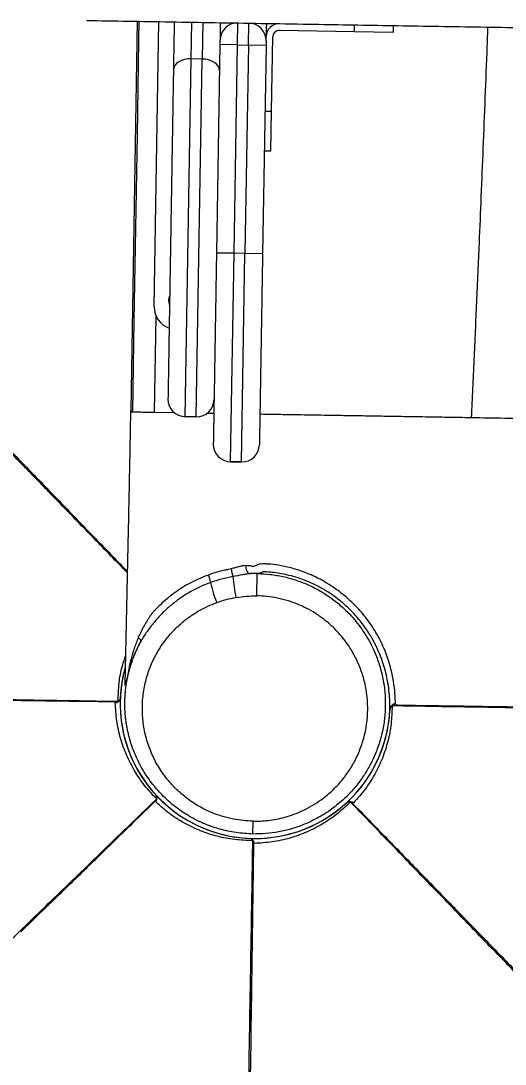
# Model space of a CAD drawing. Header units: millimetres. Extents: x 11861 to 22655, y -2514 to 8239.
# Drawn here: x 18491.9 to 18712.6, y 1119.2 to 1594.6 of the extents above; entities that cross this region are included whole.
import ezdxf

# ---------------------------------------------------------------- set-up
doc = ezdxf.new("R2010")
doc.units = ezdxf.units.MM
for name, color, linetype in [('DIKOM_ЗОНА', 80, 'Continuous'), ('DIKOM_ОБЪЕКТ', 7, 'Continuous'), ('DIKOM_РАЗМЕР_ЗОНА', 7, 'Continuous'), ('DIKOM_РАЗМЕР_ОБЪЕКТА', 7, 'Continuous')]:
    doc.layers.add(name, color=color, linetype=linetype)
doc.styles.add('style1', font='arial.ttf', dxfattribs={"width": 0.8})
doc.dimstyles.new('1-50', dxfattribs={"dimtxt": 300, "dimasz": 200, "dimexe": 100, "dimexo": 0, "dimgap": 100, "dimtad": 1, "dimtxsty": 'style1', "dimcen": 200, "dimclrd": 7, "dimclre": 7, "dimclrt": 7, "dimadec": 1, "dimazin": 2, "dimtfac": 1, "dimtmove": 0, "dimatfit": 2, "dimfxl": 0, "dimlwd": 25, "dimlwe": 18, "dimarcsym": 0})

# ---------------------------------------------------------------- blocks, each defined once
blk = doc.blocks.new('*D0')
at = {"layer": 'Defpoints', "color": 0, "transparency": 16777216}
for p in [(18061.07, 8188.57), (12275.57, -890.83), (18591.2, -946.07)]:
    blk.add_point(p, dxfattribs=at)
at = {"layer": 'DIKOM_РАЗМЕР_ЗОНА', "color": 7, "lineweight": 18, "transparency": 16777216}
for p, q in [((18061.07, 8188.57), (12255.41, 8239.34)), ((18591.2, -946.07), (12175.57, -889.96))]:
    blk.add_line(p, q, dxfattribs=at)
at = {"layer": 'DIKOM_РАЗМЕР_ЗОНА', "color": 7, "lineweight": 25, "transparency": 16777216}
blk.add_line((12353.66, 8038.47), (12277.32, -690.84), dxfattribs=at)
at = {"layer": 'DIKOM_РАЗМЕР_ЗОНА', "color": 7, "transparency": 16777216}
for points in [[(12320.33, 8038.76), (12386.99, 8038.18), (12355.41, 8238.46)], [(12243.99, -690.55), (12310.65, -691.13), (12275.57, -890.83)]]:
    blk.add_solid(points, dxfattribs=at)
at = {"layer": 'DIKOM_РАЗМЕР_ЗОНА', "color": 7, "transparency": 16777216, "insert": (12062.33, 3676.03), "char_height": 300, "attachment_point": 5, "rotation": 89.4989, "style": 'style1'}
blk.add_mtext('9150', dxfattribs=at)
blk = doc.blocks.new('*D1')
at = {"layer": 'Defpoints', "color": 0, "transparency": 16777216}
for p in [(13354.66, 2812.56), (22644.73, 2731.32), (13309.67, -2332.5)]:
    blk.add_point(p, dxfattribs=at)
at = {"layer": 'DIKOM_РАЗМЕР_ЗОНА', "color": 7, "lineweight": 18, "transparency": 16777216}
for p, q in [((13354.66, 2812.56), (13308.79, -2432.49)), ((22644.73, 2731.32), (22598.86, -2513.74))]:
    blk.add_line(p, q, dxfattribs=at)
at = {"layer": 'DIKOM_РАЗМЕР_ЗОНА', "color": 7, "lineweight": 25, "transparency": 16777216}
blk.add_line((22399.74, -2411.99), (13509.66, -2334.24), dxfattribs=at)
at = {"layer": 'DIKOM_РАЗМЕР_ЗОНА', "color": 7, "transparency": 16777216}
for points in [[(13509.95, -2300.91), (13509.37, -2367.58), (13309.67, -2332.5)], [(22400.03, -2378.66), (22399.45, -2445.32), (22599.73, -2413.74)]]:
    blk.add_solid(points, dxfattribs=at)
at = {"layer": 'DIKOM_РАЗМЕР_ЗОНА', "color": 7, "transparency": 16777216, "insert": (18057.73, -2120.74), "char_height": 300, "attachment_point": 5, "rotation": 359.4989, "style": 'style1'}
blk.add_mtext('9300', dxfattribs=at)
blk = doc.blocks.new('*D2')
at = {"layer": 'Defpoints', "color": 0, "transparency": 16777216}
for p in [(15368.65, 3285.76), (21123.93, 3091.2), (21123.93, -1634.5)]:
    blk.add_point(p, dxfattribs=at)
at = {"layer": 'DIKOM_РАЗМЕР_ОБЪЕКТА', "color": 7, "lineweight": 18, "transparency": 16777216}
for p, q in [((15368.65, 3285.76), (15368.65, -1734.5)), ((21123.93, 3091.2), (21123.93, -1734.5))]:
    blk.add_line(p, q, dxfattribs=at)
at = {"layer": 'DIKOM_РАЗМЕР_ОБЪЕКТА', "color": 7, "lineweight": 25, "transparency": 16777216}
blk.add_line((15568.65, -1634.5), (20923.93, -1634.5), dxfattribs=at)
at = {"layer": 'DIKOM_РАЗМЕР_ОБЪЕКТА', "color": 7, "transparency": 16777216}
for points in [[(15568.65, -1601.17), (15568.65, -1667.83), (15368.65, -1634.5)], [(20923.93, -1601.17), (20923.93, -1667.83), (21123.93, -1634.5)]]:
    blk.add_solid(points, dxfattribs=at)
at = {"layer": 'DIKOM_РАЗМЕР_ОБЪЕКТА', "color": 7, "transparency": 16777216, "insert": (18236, -1381.33), "char_height": 300, "attachment_point": 5, "style": 'style1'}
blk.add_mtext('5800', dxfattribs=at)
blk = doc.blocks.new('*D3')
at = {"layer": 'Defpoints', "color": 0, "transparency": 16777216}
for p in [(18687.29, 6652.79), (13004.5, 523.98), (18586.05, 523.98)]:
    blk.add_point(p, dxfattribs=at)
at = {"layer": 'DIKOM_РАЗМЕР_ОБЪЕКТА', "color": 7, "lineweight": 18, "transparency": 16777216}
for p, q in [((18687.29, 6652.79), (12904.5, 6652.79)), ((18586.05, 523.98), (12904.5, 523.98))]:
    blk.add_line(p, q, dxfattribs=at)
at = {"layer": 'DIKOM_РАЗМЕР_ОБЪЕКТА', "color": 7, "lineweight": 25, "transparency": 16777216}
blk.add_line((13004.5, 6452.79), (13004.5, 723.98), dxfattribs=at)
at = {"layer": 'DIKOM_РАЗМЕР_ОБЪЕКТА', "color": 7, "transparency": 16777216}
for points in [[(12971.17, 6452.79), (13037.83, 6452.79), (13004.5, 6652.79)], [(12971.17, 723.98), (13037.83, 723.98), (13004.5, 523.98)]]:
    blk.add_solid(points, dxfattribs=at)
at = {"layer": 'DIKOM_РАЗМЕР_ОБЪЕКТА', "color": 7, "transparency": 16777216, "insert": (12751.33, 3588.38), "char_height": 300, "attachment_point": 5, "rotation": 90, "style": 'style1'}
blk.add_mtext('6150', dxfattribs=at)

msp = doc.modelspace()

# ---------------------------------------------------------------- linework, layer by layer
at = {"layer": 'DIKOM_ЗОНА', "color": 3}
msp.add_lwpolyline([(21155.446, 5463.208, -0.4167773), (22655.389, 3950.09), (22644.115, 2661.047, -0.3209542), (21879.007, 1611.419, 0.4451276), (21729.749, 1271.204, -0.3143571), (21561.359, 371.349), (20501.764, -669.872, -0.1989124), (19792.123, -956.571), (18591.204, -946.068, -0.4369232), (16361.83, 1504.354, 0.4369232), (16114.933, 1775.732), (14345.769, 1791.204, -0.4142136), (13354.552, 2799.911), (13368.807, 4429.875, -0.4142136), (14377.514, 5421.092), (16786.632, 5400.023, 0.4142136), (17038.809, 5647.827), (17047.988, 6697.368, -0.4142136), (18561.048, 8184.193), (19371.017, 8177.109, -0.4142136), (20857.842, 6664.049), (20849.546, 5715.394, 0.4167773), (21099.536, 5463.208)], format="xyb", close=True, dxfattribs=at)
at = {"layer": 'DIKOM_ОБЪЕКТ', "color": 7, "linetype": 'Continuous', "lineweight": 15}
for p, q in [((18544.944, 1594.451), (18542.007, 1417.029)), ((18552.613, 1464.306), (18554.765, 1594.288)), ((18590.595, 1583.694), (18590.76, 1593.692)), ((18595.594, 1583.611), (18595.759, 1593.61)), ((18643.753, 1592.815), (18643.703, 1589.815)), ((18609.708, 1590.378), (18643.703, 1589.815)), ((18643.703, 1589.815), (18661.701, 1589.517)), ((18661.701, 1589.517), (18661.75, 1592.517)), ((18582.596, 1583.826), (18581.023, 1488.839)), ((18590.595, 1583.694), (18582.596, 1583.826)), ((18589.022, 1488.707), (18590.595, 1583.694)), ((18590.595, 1583.694), (18595.594, 1583.611)), ((18595.594, 1583.611), (18594.021, 1488.624)), ((18603.593, 1583.478), (18595.594, 1583.611)), ((18603.593, 1583.478), (18602.02, 1488.491)), ((18603.629, 1585.653), (18603.659, 1587.478)), ((18606.096, 1553.433), (18606.659, 1587.428)), ((18566.786, 1414.255), (18569.486, 1577.335)), ((18574.486, 1577.253), (18569.486, 1577.335)), ((18571.786, 1414.172), (18574.486, 1577.253)), ((18603.096, 1553.483), (18606.096, 1553.433)), ((18605.798, 1535.436), (18606.096, 1553.433)), ((18602.798, 1535.485), (18605.798, 1535.436)), ((18589.022, 1488.707), (18581.023, 1488.839)), ((18594.021, 1488.624), (18589.022, 1488.707)), ((18602.02, 1488.491), (18594.021, 1488.624)), ((18542.007, 1417.032), (18541.998, 1416.475)), ((18541.998, 1416.475), (18542.007, 1417.029)), ((18541.998, 1416.472), (18541.998, 1416.475)), ((18541.998, 1416.475), (18542.848, 1416.461)), ((18571.786, 1414.172), (18566.786, 1414.255)), ((18587.449, 1393.72), (18592.449, 1393.637)), ((18592.449, 1393.637), (18587.449, 1393.72)), ((18539.461, 1292.08), (18540.949, 1362.719)), ((18587.684, 1344.932), (18586.327, 1344.583)), ((18599.607, 1342.762), (18596.552, 1342.734)), ((18599.439, 1332.607), (18599.607, 1342.762)), ((18539.473, 1292.137), (18539.43, 1291.701)), ((18539.43, 1291.701), (18539.461, 1292.08)), ((18534.893, 1283.863), (18535.04, 1284.254)), ((18536.235, 1284.553), (18536.192, 1284.732)), ((18661.018, 1282.487), (18661.061, 1282.307)), ((18661.938, 1283.339), (18662.616, 1283.595)), ((18553.317, 1238.696), (18553.145, 1239.076)), ((18553.778, 1240.132), (18553.621, 1240.229)), ((18642.014, 1238.672), (18641.917, 1238.514)), ((18643.45, 1238.21), (18643.07, 1238.038)), ((18597.642, 1224.077), (18597.739, 1229.919)), ((18597.593, 1221.128), (18597.414, 1221.085)), ((18598.283, 1219.786), (18597.893, 1219.933))]:
    msp.add_line(p, q, dxfattribs=at)
at = {"layer": 'DIKOM_ОБЪЕКТ', "color": 8, "linetype": 'Continuous', "lineweight": 15}
for p, q in [((18569.486, 1577.335), (18569.762, 1594.001)), ((18574.763, 1594.024), (18574.486, 1577.253)), ((18589.901, 1593.533), (18589.902, 1593.706)), ((18587.449, 1393.72), (18589.022, 1488.707)), ((18592.449, 1393.637), (18594.021, 1488.624)), ((18552.845, 1416.296), (18553.566, 1459.877)), ((18552.845, 1416.296), (18561.749, 1416.148)), ((18576.883, 1415.898), (18579.815, 1415.849)), ((18507.009, 1377.479), (18494.575, 1390.268)), ((18536.512, 1284.794), (18536.192, 1284.732)), ((18660.639, 1282.218), (18661.061, 1282.307)), ((18553.804, 1240.499), (18553.621, 1240.229)), ((18641.647, 1238.697), (18641.917, 1238.514)), ((18597.359, 1221.378), (18597.414, 1221.085)), ((18504.667, 1191.902), (18491.878, 1179.468)), ((18690.244, 1189.56), (18702.678, 1176.771)), ((18596.97, 1152.297), (18596.719, 1134.461))]:
    msp.add_line(p, q, dxfattribs=at)
at = {"layer": 'DIKOM_ОБЪЕКТ', "color": 8, "linetype": 'Continuous', "lineweight": 15, "flags": 128}
msp.add_lwpolyline([(18542.848, 1416.461), (18543.548, 1458.163), (18544.253, 1500.112), (18544.966, 1542.576), (18545.692, 1585.853), (18545.836, 1594.436)], dxfattribs=at)
at = {"layer": 'DIKOM_ОБЪЕКТ', "color": 7, "linetype": 'Continuous', "lineweight": 15, "flags": 128}
for points in [[(18569.486, 1577.335), (18567.924, 1577.264), (18566.419, 1577), (18565.028, 1576.554), (18563.806, 1575.943), (18562.798, 1575.191), (18562.045, 1574.326), (18561.574, 1573.382), (18561.404, 1572.395)], [(18582.401, 1572.048), (18582.263, 1573.04), (18581.824, 1573.999), (18581.099, 1574.888), (18580.117, 1575.673), (18578.916, 1576.324), (18577.54, 1576.816), (18576.045, 1577.129), (18574.486, 1577.253)], [(18594.376, 1346.371), (18594.342, 1345.699), (18594.415, 1345.029), (18594.59, 1344.395), (18594.86, 1343.828), (18595.211, 1343.358), (18595.624, 1343.008), (18596.078, 1342.796), (18596.552, 1342.734)], [(18545.399, 1313.66), (18545.698, 1313.389), (18545.955, 1313.111), (18546.166, 1312.83), (18546.325, 1312.553), (18546.428, 1312.286), (18546.475, 1312.036), (18546.463, 1311.806), (18546.393, 1311.602)]]:
    msp.add_lwpolyline(points, dxfattribs=at)
at = {"layer": 'DIKOM_ОБЪЕКТ', "color": 7, "linetype": 'Continuous', "lineweight": 15}
for centre, radius, start, end in [((18590.628, 1585.693), 8, 89.05145, 179.05145), ((18595.627, 1585.611), 8, 359.05145, 89.05145), ((18609.658, 1587.379), 6, 89.05145, 179.05145), ((18609.658, 1587.379), 3, 89.05145, 179.05145), ((18563.661, 1467.124), 4.5, 151.95639, 204.54168), ((18562.612, 1464.141), 10, 179.05145, 251.45378), ((18566.919, 1422.254), 8, 179.05145, 269.05145), ((18571.918, 1422.171), 8, 269.05145, 359.05145), ((18587.582, 1401.719), 8, 179.05145, 269.05145), ((18592.581, 1401.636), 8, 269.05145, 359.05145), ((18562.359, 1335.796), 16.245, 10.25058, 22.87919), ((18630.899, 1352.967), 43.956, 190.53187, 195.30114), ((18677.902, 1349.491), 89.769, 185.19239, 191.32045), ((18623.664, 1347.471), 46.163, 190.97023, 202.84206), ((18598.626, 1283.52), 61.489, 164.18625, 269.05145), ((18598.626, 1283.52), 61.489, 269.05145, 357.20527)]:
    msp.add_arc(centre, radius, start, end, dxfattribs=at)
at = {"layer": 'DIKOM_ОБЪЕКТ', "color": 8, "linetype": 'Continuous', "lineweight": 15}
for centre, radius, start, end in [((18598.626, 1283.52), 61.489, 164.15714, 357.20527), ((18534.473, 1286.799), 2.966, 278.13594, 335.44), ((18535.123, 1284.159), 0.126, 66.7338, 131.18343), ((18550.945, 1240.475), 2.965, 323.12659, 20.44752), ((18553.272, 1239.067), 0.128, 112.17567, 175.80182), ((18641.67, 1235.838), 2.965, 53.12481, 110.44572), ((18643.078, 1238.164), 0.126, 201.77164, 266.15986), ((18595.348, 1219.367), 2.964, 8.11821, 65.45824), ((18597.987, 1220.016), 0.126, 156.73681, 221.16849)]:
    msp.add_arc(centre, radius, start, end, dxfattribs=at)
at = {"layer": 'DIKOM_ОБЪЕКТ', "color": 7, "linetype": 'Continuous', "lineweight": 15}
for points, knots in [([(18134.267, 1763.515), (18137.999, 1759.657), (18145.486, 1751.917), (18157.545, 1739.451), (18170.193, 1726.378), (18183.423, 1712.702), (18196.359, 1699.331), (18208.873, 1686.395), (18220.856, 1674.009), (18233.136, 1661.315), (18245.689, 1648.34), (18258.499, 1635.099), (18271.544, 1621.614), (18284.8, 1607.913), (18298.239, 1594.021), (18311.843, 1579.959), (18325.592, 1565.747), (18339.458, 1551.414), (18353.399, 1537.003), (18367.392, 1522.54), (18381.429, 1508.031), (18395.505, 1493.481), (18409.596, 1478.916), (18423.658, 1464.379), (18438.058, 1449.495), (18452.768, 1434.29), (18467.752, 1418.801), (18482.586, 1403.468), (18497.385, 1388.171), (18512.102, 1372.958), (18526.583, 1357.989), (18535.941, 1348.316), (18540.545, 1343.556)], [0, 0, 0, 0, 0.0381915, 0.0766048, 0.1150676, 0.1535304, 0.1919438, 0.2234415, 0.2549664, 0.2864915, 0.3179891, 0.3494838, 0.3810055, 0.4125273, 0.4440219, 0.4755165, 0.5070383, 0.5385601, 0.5700545, 0.6014538, 0.632853, 0.6643478, 0.6958693, 0.7273914, 0.7588861, 0.7930311, 0.8272106, 0.8613906, 0.8955355, 0.9307223, 0.9659092, 1, 1, 1, 1]), ([(18521.956, 1594.831), (18528.172, 1594.729), (18540.604, 1594.523), (18560.135, 1594.199), (18580.368, 1593.864), (18601.446, 1593.515), (18621.691, 1593.18), (18640.927, 1592.862), (18659.044, 1592.562), (18677.577, 1592.255), (18696.514, 1591.941), (18717.615, 1591.592), (18740.931, 1591.206), (18766.603, 1590.781), (18792.702, 1590.349), (18819.235, 1589.909), (18845.94, 1589.467), (18872.762, 1589.023), (18899.631, 1588.578), (18926.634, 1588.131), (18953.874, 1587.68), (18981.279, 1587.227), (19008.769, 1586.771), (19036.12, 1586.319), (19063.248, 1585.869), (19088.184, 1585.457), (19110.954, 1585.08), (19131.552, 1584.739), (19151.874, 1584.402), (19171.904, 1584.07), (19193.349, 1583.715), (19216.13, 1583.338), (19239.992, 1582.943), (19263.233, 1582.558), (19285.735, 1582.186), (19307.379, 1581.827), (19328.154, 1581.483), (19347.994, 1581.155), (19367.153, 1580.838), (19379.361, 1580.636), (19385.465, 1580.535)], [0, 0, 0, 0, 0.0260401, 0.0520759, 0.078684, 0.1054517, 0.1325881, 0.1541408, 0.1756992, 0.1976449, 0.2196512, 0.2416671, 0.2701641, 0.298656, 0.3274437, 0.3563036, 0.3853156, 0.413908, 0.4425506, 0.4712717, 0.4999999, 0.5292496, 0.5584937, 0.5876508, 0.6167635, 0.6457574, 0.6684332, 0.6911155, 0.7135581, 0.7359418, 0.7583354, 0.7863518, 0.8143633, 0.8419405, 0.869371, 0.8964601, 0.9227494, 0.948854, 0.9744244, 1, 1, 1, 1]), ([(18561.764, 1594.172), (18561.736, 1592.46), (18561.672, 1588.634), (18561.58, 1583.04), (18561.487, 1577.424), (18561.431, 1574.059), (18561.404, 1572.395)], [0, 0, 0, 0, 0.2163672, 0.4833077, 0.7446522, 1, 1, 1, 1]), ([(18582.761, 1593.825), (18582.761, 1593.799), (18582.743, 1592.706), (18582.713, 1590.89), (18582.681, 1588.959), (18582.661, 1587.76), (18582.645, 1586.806), (18582.632, 1585.999), (18582.63, 1585.882), (18582.629, 1585.826)], [0, 0, 0, 0, 0.0049253, 0.2119059, 0.4188822, 0.520339, 0.6218196, 0.8164111, 1, 1, 1, 1]), ([(18603.758, 1593.477), (18603.758, 1593.452), (18603.74, 1592.358), (18603.71, 1590.551), (18603.679, 1588.679), (18603.666, 1587.872), (18603.662, 1587.653)], [0, 0, 0, 0, 0.0099299, 0.4272217, 0.8445048, 1, 1, 1, 1]), ([(18582.629, 1585.826), (18582.628, 1585.799), (18582.628, 1585.758), (18582.624, 1585.509), (18582.619, 1585.25), (18582.614, 1584.932), (18582.606, 1584.466), (18582.6, 1584.078), (18582.596, 1583.826)], [0, 0, 0, 0, 0.2394361, 0.3696441, 0.4999807, 0.6301925, 0.7605451, 1, 1, 1, 1]), ([(18603.626, 1585.478), (18603.626, 1585.451), (18603.625, 1585.41), (18603.621, 1585.161), (18603.616, 1584.903), (18603.611, 1584.584), (18603.603, 1584.118), (18603.597, 1583.73), (18603.593, 1583.478)], [0, 0, 0, 0, 0.2394361, 0.3696441, 0.4999807, 0.6301925, 0.7605451, 1, 1, 1, 1]), ([(18561.404, 1572.395), (18561.367, 1570.202), (18561.294, 1565.78), (18561.174, 1558.533), (18561.046, 1550.811), (18560.911, 1542.647), (18560.77, 1534.139), (18560.626, 1525.415), (18560.48, 1516.588), (18560.334, 1507.769), (18560.19, 1499.099), (18560.051, 1490.679), (18559.917, 1482.601), (18559.789, 1474.868), (18559.666, 1467.459), (18559.549, 1460.37), (18559.437, 1453.628), (18559.333, 1447.336), (18559.238, 1441.594), (18559.154, 1436.504), (18559.081, 1432.134), (18559.022, 1428.539), (18558.976, 1425.755), (18558.943, 1423.805), (18558.924, 1422.606), (18558.921, 1422.459), (18558.92, 1422.386)], [0, 0, 0, 0, 0.0402022, 0.0810366, 0.1224626, 0.1647445, 0.2072741, 0.2499999, 0.2927243, 0.3352526, 0.3775377, 0.418962, 0.4597966, 0.5000005, 0.5402009, 0.5810361, 0.622463, 0.664745, 0.7072737, 0.7499997, 0.7927244, 0.835253, 0.8775374, 0.9189615, 0.959797, 1, 1, 1, 1]), ([(18581.023, 1488.839), (18580.975, 1485.913), (18580.877, 1480.002), (18580.73, 1471.144), (18580.583, 1462.288), (18580.439, 1453.579), (18580.3, 1445.167), (18580.169, 1437.235), (18580.047, 1429.913), (18579.938, 1423.317), (18579.843, 1417.563), (18579.762, 1412.7), (18579.697, 1408.755), (18579.646, 1405.684), (18579.61, 1403.484), (18579.587, 1402.098), (18579.584, 1401.947), (18579.583, 1401.873)], [0, 0, 0, 0, 0.0642467, 0.1297749, 0.1964997, 0.2649802, 0.3339717, 0.4033694, 0.4727659, 0.5417558, 0.6102399, 0.6769616, 0.7424912, 0.8067402, 0.8709858, 0.936515, 1, 1, 1, 1]), ([(18602.02, 1488.491), (18601.972, 1485.565), (18601.874, 1479.655), (18601.727, 1470.797), (18601.581, 1461.941), (18601.436, 1453.231), (18601.297, 1444.82), (18601.166, 1436.887), (18601.045, 1429.565), (18600.935, 1422.969), (18600.84, 1417.215), (18600.76, 1412.352), (18600.694, 1408.408), (18600.643, 1405.337), (18600.607, 1403.136), (18600.584, 1401.75), (18600.582, 1401.599), (18600.58, 1401.525)], [0, 0, 0, 0, 0.0642467, 0.1297749, 0.1964997, 0.2649802, 0.3339717, 0.4033694, 0.4727659, 0.5417558, 0.6102399, 0.6769616, 0.7424912, 0.8067402, 0.8709858, 0.936515, 1, 1, 1, 1]), ([(18540.949, 1362.719), (18541.04, 1367.111), (18541.222, 1375.895), (18541.488, 1389.325), (18541.748, 1402.864), (18541.915, 1411.936), (18541.998, 1416.472)], [0, 0, 0, 0, 0.2499954, 0.4999933, 0.7500094, 1, 1, 1, 1]), ([(18542.848, 1416.461), (18542.896, 1416.46), (18542.991, 1416.459), (18543.604, 1416.449), (18544.54, 1416.433), (18545.792, 1416.412), (18547.31, 1416.387), (18549.034, 1416.359), (18550.903, 1416.328), (18552.198, 1416.306), (18552.845, 1416.296)], [0, 0, 0, 0, 0.1250053, 0.2500001, 0.3749972, 0.5000006, 0.6250021, 0.7499993, 0.8749949, 1, 1, 1, 1]), ([(18600.812, 1415.501), (18600.859, 1415.501), (18601.091, 1415.497), (18602.293, 1415.477), (18604.441, 1415.441), (18607.426, 1415.392), (18611.16, 1415.33), (18615.648, 1415.256), (18620.871, 1415.169), (18626.811, 1415.071), (18633.445, 1414.961), (18640.75, 1414.84), (18648.701, 1414.709), (18657.268, 1414.567), (18666.419, 1414.415), (18676.13, 1414.254), (18686.329, 1414.086), (18693.527, 1413.966), (18697.126, 1413.907)], [0, 0, 0, 0, 0.0168326, 0.0823771, 0.1479216, 0.2134661, 0.2790106, 0.3445551, 0.4100996, 0.4756441, 0.5411886, 0.6067331, 0.6722776, 0.737822, 0.8033666, 0.8689111, 0.9344555, 1, 1, 1, 1]), ([(18697.126, 1413.907), (18702.207, 1413.823), (18712.382, 1413.654), (18728.154, 1413.393), (18744.258, 1413.126), (18755.276, 1412.944), (18760.79, 1412.853)], [0, 0, 0, 0, 0.249211, 0.4989922, 0.7492811, 1, 1, 1, 1]), ([(18494.575, 1390.268), (18494.112, 1390.744), (18488.413, 1396.606), (18482.394, 1402.799), (18476.786, 1408.571), (18476.564, 1408.801)], [0, 0, 0, 0, 0.0782734, 0.9633711, 1, 1, 1, 1]), ([(18507.149, 1377.465), (18505.387, 1379.281), (18501.291, 1383.502), (18497.11, 1387.812), (18494.727, 1390.268)], [0, 0, 0, 0, 0.430181, 1, 1, 1, 1]), ([(18540.534, 1343.02), (18540.163, 1343.401), (18534.882, 1348.826), (18524.327, 1359.673), (18513.509, 1370.794), (18507.64, 1376.83), (18507.009, 1377.479)], [0, 0, 0, 0, 0.0343808, 0.4895005, 0.9451254, 1, 1, 1, 1]), ([(18594.376, 1346.371), (18593.897, 1346.343), (18592.947, 1346.286), (18591.276, 1345.897), (18589.516, 1345.424), (18588.297, 1345.097), (18587.684, 1344.932)], [0, 0, 0, 0, 0.2529886, 0.5011562, 0.7492592, 1, 1, 1, 1]), ([(18597.734, 1345.889), (18597.68, 1345.947), (18597.572, 1346.064), (18596.864, 1346.215), (18595.83, 1346.335), (18594.862, 1346.359), (18594.376, 1346.371)], [0, 0, 0, 0, 0.2431843, 0.4907648, 0.7445847, 1, 1, 1, 1]), ([(18599.424, 1346.556), (18599.424, 1346.556), (18599.424, 1346.556), (18599.424, 1346.556), (18599.424, 1346.556), (18599.424, 1346.556), (18599.423, 1346.555), (18599.422, 1346.555), (18599.418, 1346.554), (18599.399, 1346.546), (18599.327, 1346.52), (18599.048, 1346.405), (18598.596, 1346.233), (18598.119, 1346.029), (18597.83, 1345.932), (18597.759, 1345.895), (18597.74, 1345.893), (18597.736, 1345.888), (18597.734, 1345.89), (18597.734, 1345.888), (18597.734, 1345.889), (18597.734, 1345.889), (18597.734, 1345.889), (18597.734, 1345.889), (18597.734, 1345.889), (18597.734, 1345.889)], [0, 0, 0, 0, 0.000001, 0.000003, 0.0000098, 0.0000351, 0.0001318, 0.0005081, 0.0019876, 0.0078735, 0.0313526, 0.125144, 0.4999999, 0.8749697, 0.9687303, 0.9921807, 0.9980483, 0.9995178, 0.9998862, 0.9999723, 0.9999929, 0.9999981, 0.9999995, 0.9999998, 1, 1, 1, 1]), ([(18662.616, 1283.595), (18662.564, 1285.044), (18662.459, 1287.944), (18661.803, 1293.606), (18660.478, 1300.013), (18658.226, 1307.023), (18654.863, 1314.19), (18650.447, 1321.167), (18645.058, 1327.63), (18638.927, 1333.287), (18632.373, 1337.945), (18625.735, 1341.547), (18619.286, 1344.152), (18613.273, 1345.87), (18607.961, 1346.835), (18604.235, 1347.148), (18601.844, 1347.152), (18600.461, 1347.029), (18599.767, 1346.847), (18599.493, 1346.678), (18599.445, 1346.593), (18599.424, 1346.556)], [0, 0, 0, 0, 0.0610017, 0.1221057, 0.1837445, 0.2457009, 0.3074571, 0.3693405, 0.4316865, 0.4947415, 0.5577419, 0.6205734, 0.6835335, 0.7469291, 0.8105959, 0.8736398, 0.9088168, 0.9440466, 0.9752374, 0.9890728, 1, 1, 1, 1]), ([(18577.326, 1342.112), (18574.82, 1341.107), (18569.822, 1339.103), (18562.701, 1334.743), (18557.29, 1330.426), (18553.867, 1327.05), (18552.426, 1325.495), (18551.804, 1324.796), (18551.507, 1324.457), (18551.377, 1324.307), (18551.32, 1324.241)], [0, 0, 0, 0, 0.2516743, 0.5020472, 0.7800609, 0.9028719, 0.9571863, 0.9811493, 0.9917089, 1, 1, 1, 1]), ([(18586.327, 1344.583), (18586.159, 1344.55), (18585.858, 1344.491), (18585.322, 1344.38), (18584.534, 1344.21), (18583.134, 1343.882), (18580.649, 1343.232), (18578.625, 1342.55), (18577.326, 1342.112)], [0, 0, 0, 0, 0.0551041, 0.0983932, 0.1756506, 0.313544, 0.55971, 1, 1, 1, 1]), ([(18588.501, 1341.367), (18586.777, 1341.028), (18583.328, 1340.349), (18580.007, 1339.241), (18578.345, 1338.687)], [0, 0, 0, 0, 0.4998568, 1, 1, 1, 1]), ([(18596.552, 1342.734), (18595.976, 1342.687), (18594.804, 1342.592), (18592.124, 1342.104), (18589.961, 1341.664), (18588.501, 1341.367)], [0, 0, 0, 0, 0.2392669, 0.4865534, 1, 1, 1, 1]), ([(18599.608, 1342.795), (18599.208, 1342.795), (18598.412, 1342.795), (18597.17, 1342.754), (18596.552, 1342.734)], [0, 0, 0, 0, 0.502828, 1, 1, 1, 1]), ([(18599.607, 1342.762), (18601.578, 1342.672), (18605.527, 1342.493), (18611.354, 1341.481), (18617.055, 1339.94), (18622.541, 1337.843), (18627.819, 1335.205), (18632.77, 1332.082), (18637.413, 1328.468), (18641.337, 1324.739), (18644.674, 1320.956), (18647.444, 1317.277), (18649.927, 1313.379), (18652.122, 1309.262), (18653.776, 1305.466), (18655.023, 1301.994), (18655.953, 1298.899), (18656.731, 1295.665), (18657.331, 1292.352), (18657.722, 1289.183), (18657.956, 1285.858), (18658.006, 1282.39), (18657.837, 1278.942), (18657.491, 1275.642), (18656.995, 1272.509), (18656.284, 1269.218), (18655.396, 1266.004), (18654.357, 1262.934), (18652.849, 1259.147), (18650.71, 1254.771), (18647.653, 1249.807), (18644.185, 1245.236), (18639.777, 1240.472), (18634.374, 1235.828), (18627.825, 1231.554), (18621.353, 1228.45), (18615.173, 1226.318), (18609.409, 1224.964), (18603.551, 1224.149), (18599.609, 1224.101), (18597.642, 1224.077)], [0, 0, 0, 0, 0.0312698, 0.0626623, 0.0936485, 0.1250016, 0.1559948, 0.1876227, 0.2184299, 0.2501767, 0.2744977, 0.299673, 0.3244778, 0.3492283, 0.3752579, 0.3916841, 0.4092141, 0.4278516, 0.4458565, 0.4640931, 0.479921, 0.500233, 0.5206719, 0.5362306, 0.55438, 0.5723949, 0.591103, 0.6086855, 0.6251403, 0.6574001, 0.6876565, 0.7194938, 0.7499901, 0.7921487, 0.8336253, 0.8748376, 0.9063589, 0.9375081, 0.9688149, 1, 1, 1, 1]), ([(18660.043, 1280.521), (18660.056, 1281.545), (18660.083, 1283.589), (18659.897, 1287.393), (18659.419, 1291.689), (18658.612, 1296.03), (18657.515, 1300.219), (18656.235, 1304.079), (18654.967, 1307.186), (18653.88, 1309.516), (18653.109, 1311.057), (18652.281, 1312.599), (18651.417, 1314.103), (18650.501, 1315.599), (18649.236, 1317.537), (18647.547, 1319.898), (18645.38, 1322.59), (18643.055, 1325.164), (18640.616, 1327.572), (18638.083, 1329.806), (18635.516, 1331.83), (18632.247, 1334.136), (18628.284, 1336.52), (18623.671, 1338.769), (18619.246, 1340.486), (18614.877, 1341.806), (18610.77, 1342.712), (18607.105, 1343.249), (18604.285, 1343.485), (18602.417, 1343.535), (18602.162, 1343.464), (18602, 1343.389), (18601.821, 1343.313), (18601.646, 1343.236), (18601.471, 1343.16), (18601.296, 1343.086), (18601.128, 1343.013), (18600.964, 1342.943), (18600.843, 1342.891), (18600.755, 1342.855), (18600.709, 1342.834), (18600.639, 1342.813), (18600.66, 1342.792), (18599.958, 1342.794), (18599.608, 1342.795)], [0, 0, 0, 0, 0.0312801, 0.0624617, 0.0932525, 0.1249899, 0.148292, 0.1713912, 0.1945542, 0.2034938, 0.2128208, 0.2220609, 0.2311704, 0.24004, 0.2494484, 0.2671438, 0.284964, 0.3028499, 0.3210333, 0.3387094, 0.3565555, 0.3740059, 0.4050452, 0.4360959, 0.4678512, 0.4986202, 0.5347061, 0.5704866, 0.6060468, 0.6415399, 0.6769657, 0.7122531, 0.7487931, 0.7851109, 0.8205547, 0.8551242, 0.890173, 0.921188, 0.951746, 0.961417, 0.9710044, 0.9807514, 0.9904196, 1, 1, 1, 1]), ([(18578.345, 1338.687), (18576.635, 1338.019), (18573.215, 1336.683), (18568.372, 1334.09), (18563.8, 1331.125), (18559.552, 1327.764), (18555.631, 1324.052), (18552.097, 1319.982), (18548.905, 1315.868), (18547.229, 1313.023), (18546.393, 1311.602)], [0, 0, 0, 0, 0.1258334, 0.2517437, 0.3771051, 0.5016872, 0.6265538, 0.7523377, 0.8763538, 1, 1, 1, 1]), ([(18581.122, 1329.552), (18582.554, 1330.035), (18585.418, 1331.001), (18588.393, 1331.58), (18589.879, 1331.87)], [0, 0, 0, 0, 0.5002329, 1, 1, 1, 1]), ([(18589.879, 1331.87), (18591.464, 1332.105), (18594.632, 1332.574), (18597.837, 1332.596), (18599.439, 1332.607)], [0, 0, 0, 0, 0.5001688, 1, 1, 1, 1]), ([(18597.739, 1229.919), (18598.879, 1229.922), (18601.159, 1229.928), (18604.717, 1230.239), (18608.395, 1230.806), (18612.325, 1231.727), (18616.326, 1233.006), (18620.514, 1234.752), (18624.683, 1236.946), (18628.408, 1239.385), (18631.578, 1241.854), (18634.25, 1244.256), (18637.247, 1247.354), (18640.45, 1251.33), (18643.63, 1256.355), (18646.274, 1261.875), (18648.279, 1267.804), (18649.561, 1274.028), (18650.066, 1280.411), (18649.773, 1286.807), (18648.697, 1293.069), (18646.889, 1299.061), (18644.694, 1304.064), (18642.408, 1308.132), (18640.244, 1311.375), (18637.919, 1314.348), (18635.456, 1317.069), (18632.864, 1319.558), (18629.778, 1322.13), (18626.136, 1324.692), (18622.042, 1327.023), (18617.914, 1328.905), (18613.554, 1330.463), (18608.904, 1331.645), (18604.096, 1332.41), (18600.958, 1332.542), (18599.439, 1332.607)], [0, 0, 0, 0, 0.0207932, 0.0415936, 0.0651459, 0.0887299, 0.1153506, 0.1420336, 0.1719515, 0.2019692, 0.2241591, 0.2463537, 0.2686625, 0.304404, 0.3415821, 0.3800042, 0.4194202, 0.4595303, 0.4999978, 0.5404638, 0.5805739, 0.6199899, 0.658412, 0.6832165, 0.7075359, 0.731353, 0.7536593, 0.7758539, 0.7980463, 0.8280611, 0.8579819, 0.8846614, 0.9112856, 0.9427071, 0.9722817, 1, 1, 1, 1]), ([(18597.739, 1229.919), (18596.263, 1229.981), (18593.234, 1230.106), (18588.619, 1230.819), (18583.783, 1232.002), (18578.79, 1233.777), (18573.728, 1236.21), (18568.707, 1239.356), (18563.862, 1243.255), (18559.347, 1247.924), (18555.335, 1253.31), (18551.978, 1259.337), (18549.421, 1265.897), (18547.776, 1272.795), (18547.095, 1279.852), (18547.387, 1286.886), (18548.606, 1293.673), (18550.653, 1300.067), (18553.408, 1305.945), (18556.724, 1311.204), (18560.451, 1315.808), (18564.448, 1319.751), (18568.594, 1323.049), (18572.784, 1325.739), (18576.917, 1327.91), (18579.745, 1329.014), (18581.122, 1329.552)], [0, 0, 0, 0, 0.0304028, 0.0624178, 0.0960361, 0.1330156, 0.1717696, 0.2122774, 0.2560574, 0.301419, 0.3482878, 0.3973522, 0.4471997, 0.497665, 0.5482247, 0.5983325, 0.6478024, 0.6951783, 0.7411048, 0.7854672, 0.8265227, 0.8657752, 0.9031819, 0.9371418, 0.9694152, 1, 1, 1, 1]), ([(18551.32, 1324.241), (18551.255, 1324.145), (18551.139, 1323.973), (18550.934, 1323.667), (18550.635, 1323.216), (18550.11, 1322.414), (18549.202, 1320.979), (18547.417, 1318.023), (18546.228, 1315.453), (18545.399, 1313.66)], [0, 0, 0, 0, 0.0274161, 0.0489293, 0.0873215, 0.1557935, 0.2778849, 0.4962006, 1, 1, 1, 1]), ([(18545.399, 1313.66), (18544.753, 1312.014), (18543.463, 1308.724), (18542.156, 1304.227), (18541.206, 1300.222), (18540.671, 1297.386), (18540.425, 1295.832), (18540.376, 1295.504), (18540.368, 1295.447), (18540.366, 1295.431), (18540.365, 1295.425)], [0, 0, 0, 0, 0.2534169, 0.5063634, 0.6963652, 0.8840955, 0.9726644, 0.9881856, 0.994857, 1, 1, 1, 1]), ([(18597.642, 1224.077), (18595.07, 1224.216), (18589.908, 1224.496), (18583.189, 1225.997), (18577.493, 1227.877), (18572.763, 1229.917), (18568.627, 1232.142), (18565.053, 1234.428), (18561.993, 1236.67), (18559.036, 1239.145), (18556.282, 1241.773), (18553.726, 1244.546), (18551.361, 1247.456), (18549.126, 1250.596), (18547.271, 1253.601), (18545.742, 1256.427), (18544.484, 1259.043), (18543.312, 1261.829), (18542.246, 1264.783), (18541.439, 1267.462), (18540.836, 1269.842), (18540.389, 1271.905), (18540.015, 1273.99), (18539.725, 1276.029), (18539.504, 1278.073), (18539.341, 1280.288), (18539.259, 1282.759), (18539.285, 1285.208), (18539.405, 1287.556), (18539.607, 1289.841), (18539.929, 1292.349), (18540.386, 1294.96), (18541.17, 1298.488), (18542.402, 1302.654), (18544.221, 1307.348), (18545.689, 1310.223), (18546.393, 1311.602)], [0, 0, 0, 0, 0.0623879, 0.1251955, 0.1663809, 0.2081329, 0.250465, 0.2808449, 0.3117886, 0.3432985, 0.3753809, 0.4052846, 0.4360958, 0.4678198, 0.5004581, 0.523446, 0.5474468, 0.5724581, 0.5984827, 0.6255181, 0.6420711, 0.6596042, 0.6781174, 0.6948762, 0.710943, 0.7294052, 0.7502648, 0.7726171, 0.7904935, 0.8089148, 0.8298568, 0.8535463, 0.8749981, 0.9199193, 0.9615865, 1, 1, 1, 1]), ([(18546.393, 1311.602), (18545.999, 1310.855), (18545.206, 1309.35), (18544.169, 1307.097), (18543.233, 1304.842), (18542.405, 1302.588), (18541.695, 1300.393), (18541.204, 1298.653), (18540.888, 1297.417), (18540.699, 1296.634), (18540.553, 1295.997), (18540.451, 1295.536), (18540.384, 1295.226), (18540.292, 1294.804), (18540.289, 1294.85), (18540.236, 1294.664), (18540.199, 1294.553), (18540.162, 1294.433), (18540.129, 1294.328), (18540.026, 1293.991), (18539.86, 1293.422), (18539.638, 1292.594), (18539.497, 1291.988), (18539.43, 1291.701)], [0, 0, 0, 0, 0.0400403, 0.0807579, 0.1212125, 0.1621597, 0.2039125, 0.243207, 0.2617681, 0.2782311, 0.2926457, 0.3050931, 0.3133741, 0.3207519, 0.3531821, 0.3860204, 0.4189139, 0.4444101, 0.4695993, 0.4944815, 0.6807079, 0.8492113, 1, 1, 1, 1]), ([(17930.866, 1294.576), (17936.234, 1294.486), (17947.001, 1294.308), (17964.343, 1294.02), (17982.53, 1293.719), (18001.555, 1293.405), (18020.157, 1293.097), (18038.153, 1292.799), (18055.385, 1292.513), (18073.044, 1292.221), (18091.096, 1291.922), (18109.516, 1291.617), (18128.275, 1291.307), (18147.337, 1290.991), (18166.662, 1290.671), (18186.226, 1290.347), (18205.997, 1290.02), (18225.937, 1289.69), (18245.985, 1289.358), (18266.106, 1289.025), (18286.291, 1288.691), (18306.533, 1288.357), (18326.796, 1288.02), (18347.018, 1287.685), (18367.725, 1287.343), (18388.878, 1286.993), (18410.426, 1286.636), (18431.758, 1286.283), (18453.036, 1285.931), (18474.209, 1285.58), (18495.278, 1285.23), (18516.027, 1284.887), (18529.499, 1284.664), (18536.235, 1284.553)], [0, 0, 0, 0, 0.0368326, 0.0738789, 0.110973, 0.148067, 0.1851133, 0.2154902, 0.2458934, 0.2762965, 0.3066733, 0.3370471, 0.3674473, 0.3978473, 0.4282211, 0.4585949, 0.488995, 0.519395, 0.5497688, 0.5800507, 0.6103325, 0.6407064, 0.6711065, 0.7015066, 0.7318805, 0.7648105, 0.7977739, 0.8307373, 0.8636673, 0.897602, 0.9315367, 0.9657684, 1, 1, 1, 1]), ([(18540.365, 1295.425), (18540.364, 1295.422), (18540.362, 1295.418), (18540.36, 1295.409), (18540.356, 1295.397), (18540.349, 1295.376), (18540.337, 1295.338), (18540.315, 1295.27), (18540.277, 1295.147), (18540.208, 1294.924), (18540.085, 1294.513), (18539.832, 1293.638), (18539.613, 1292.719), (18539.461, 1292.08)], [0, 0, 0, 0, 0.0027077, 0.0048358, 0.0086356, 0.0154208, 0.0275375, 0.0491743, 0.0878116, 0.1568066, 0.2800116, 0.5000214, 1, 1, 1, 1]), ([(18535.04, 1284.254), (18528.025, 1284.347), (18514.006, 1284.534), (18492.273, 1284.83), (18476.727, 1285.044), (18468.309, 1285.163), (18467.404, 1285.176)], [0, 0, 0, 0, 0.3206396, 0.6408392, 0.961393, 1, 1, 1, 1]), ([(18553.621, 1240.229), (18551.782, 1242.181), (18548.104, 1246.086), (18543.579, 1252.806), (18539.88, 1260.026), (18537.163, 1267.703), (18535.368, 1275.683), (18535.051, 1281.136), (18534.893, 1283.863)], [0, 0, 0, 0, 0.166537, 0.3331106, 0.4997648, 0.6664442, 0.8332093, 1, 1, 1, 1]), ([(18536.863, 1285.135), (18536.736, 1285.001), (18536.535, 1284.789), (18536.306, 1284.654), (18536.222, 1284.605)], [0, 0, 0, 0, 0.6324052, 1, 1, 1, 1]), ([(18536.862, 1285.135), (18536.863, 1285.135), (18536.906, 1285.176), (18536.941, 1285.226), (18536.974, 1285.276)], [0, 0, 0, 0, 0.0172873, 1, 1, 1, 1]), ([(18661.061, 1282.307), (18660.981, 1279.626), (18660.821, 1274.265), (18659.269, 1266.312), (18656.779, 1258.592), (18653.272, 1251.243), (18648.898, 1244.33), (18645.266, 1240.25), (18643.45, 1238.21)], [0, 0, 0, 0, 0.166537, 0.3331107, 0.499765, 0.666444, 0.833209, 1, 1, 1, 1]), ([(18660.018, 1280.523), (18660.075, 1280.892), (18660.188, 1281.624), (18660.791, 1282.547), (18661.412, 1283.14), (18661.852, 1283.272), (18661.951, 1283.302)], [0, 0, 0, 0, 0.3104573, 0.6158492, 0.9142551, 1, 1, 1, 1]), ([(18662.616, 1283.595), (18662.272, 1283.499), (18661.577, 1283.307), (18660.761, 1282.564), (18660.194, 1281.613), (18660.093, 1280.886), (18660.043, 1280.521)], [0, 0, 0, 0, 0.2445259, 0.4928538, 0.7452239, 1, 1, 1, 1]), ([(19266.387, 1272.464), (19261.019, 1272.553), (19250.252, 1272.732), (19232.91, 1273.019), (19214.723, 1273.32), (19195.698, 1273.634), (19177.096, 1273.943), (19159.1, 1274.24), (19141.868, 1274.526), (19124.209, 1274.818), (19106.157, 1275.117), (19087.737, 1275.422), (19068.978, 1275.733), (19049.916, 1276.048), (19030.591, 1276.368), (19011.027, 1276.692), (18991.256, 1277.02), (18971.316, 1277.349), (18951.268, 1277.682), (18931.147, 1278.014), (18910.962, 1278.348), (18890.72, 1278.683), (18870.457, 1279.019), (18850.235, 1279.354), (18829.528, 1279.696), (18808.375, 1280.046), (18786.827, 1280.403), (18765.495, 1280.757), (18744.217, 1281.109), (18723.044, 1281.459), (18701.975, 1281.809), (18681.226, 1282.152), (18667.754, 1282.375), (18661.018, 1282.487)], [0, 0, 0, 0, 0.0368325, 0.0738788, 0.1109729, 0.148067, 0.1851134, 0.2154902, 0.2458933, 0.2762965, 0.3066733, 0.3370471, 0.3674472, 0.3978473, 0.4282211, 0.4585949, 0.488995, 0.5193951, 0.5497688, 0.5800507, 0.6103325, 0.6407064, 0.6711065, 0.7015067, 0.7318806, 0.7648105, 0.7977739, 0.8307373, 0.8636673, 0.897602, 0.9315368, 0.9657684, 1, 1, 1, 1]), ([(18826.284, 1280.316), (18825.598, 1280.325), (18816.696, 1280.447), (18799.728, 1280.693), (18775.467, 1281.057), (18751.538, 1281.462), (18727.979, 1281.792), (18704.876, 1282.107), (18682.505, 1282.42), (18668.148, 1282.649), (18661.115, 1282.761)], [0, 0, 0, 0, 0.0118558, 0.1537263, 0.2957527, 0.4378701, 0.5796249, 0.7213811, 0.8635095, 1, 1, 1, 1]), ([(18553.145, 1239.076), (18553.289, 1239.239), (18553.577, 1239.565), (18553.798, 1240.243), (18553.838, 1240.801), (18553.798, 1241.108), (18553.79, 1241.167)], [0, 0, 0, 0, 0.307899, 0.614635, 0.9264392, 1, 1, 1, 1]), ([(18553.811, 1240.989), (18553.815, 1240.804), (18553.822, 1240.497), (18553.752, 1240.226), (18553.723, 1240.118)], [0, 0, 0, 0, 0.6001686, 1, 1, 1, 1]), ([(18118.631, 819.16), (18122.49, 822.892), (18130.229, 830.379), (18142.695, 842.439), (18155.768, 855.085), (18169.444, 868.317), (18182.815, 881.252), (18195.751, 893.766), (18208.137, 905.749), (18220.831, 918.03), (18233.806, 930.583), (18247.047, 943.392), (18260.532, 956.437), (18274.233, 969.693), (18288.125, 983.132), (18302.187, 996.736), (18316.399, 1010.485), (18330.732, 1024.351), (18345.143, 1038.293), (18359.606, 1052.285), (18374.115, 1066.322), (18388.665, 1080.398), (18403.23, 1094.489), (18417.767, 1108.551), (18432.651, 1122.951), (18447.856, 1137.661), (18463.345, 1152.645), (18478.679, 1167.479), (18493.974, 1182.276), (18509.193, 1197), (18524.338, 1211.651), (18539.253, 1226.08), (18548.937, 1235.448), (18553.778, 1240.132)], [0, 0, 0, 0, 0.0368324, 0.0738788, 0.1109728, 0.1480669, 0.1851132, 0.2154901, 0.2458932, 0.2762964, 0.3066733, 0.337047, 0.367447, 0.3978472, 0.428221, 0.4585949, 0.4889949, 0.519395, 0.5497688, 0.5800505, 0.6103324, 0.6407062, 0.6711064, 0.7015064, 0.7318805, 0.7648105, 0.7977738, 0.8307373, 0.8636671, 0.8976019, 0.9315367, 0.9657684, 1, 1, 1, 1]), ([(18553.145, 1239.076), (18548.119, 1234.182), (18538.073, 1224.401), (18522.497, 1209.243), (18511.352, 1198.402), (18505.316, 1192.533), (18504.667, 1191.902)], [0, 0, 0, 0, 0.3206379, 0.6408387, 0.9613935, 1, 1, 1, 1]), ([(18597.414, 1221.085), (18594.733, 1221.165), (18589.371, 1221.325), (18581.419, 1222.877), (18573.699, 1225.367), (18566.349, 1228.874), (18559.437, 1233.248), (18555.357, 1236.88), (18553.317, 1238.696)], [0, 0, 0, 0, 0.1665369, 0.3331106, 0.4997652, 0.6664439, 0.8332094, 1, 1, 1, 1]), ([(18641.917, 1238.514), (18639.965, 1236.675), (18636.06, 1232.997), (18629.34, 1228.472), (18622.12, 1224.773), (18614.444, 1222.056), (18606.463, 1220.261), (18601.01, 1219.944), (18598.283, 1219.786)], [0, 0, 0, 0, 0.1665368, 0.3331107, 0.4997649, 0.6664441, 0.8332092, 1, 1, 1, 1]), ([(18641.158, 1238.704), (18641.157, 1238.704), (18641.098, 1238.705), (18641.038, 1238.694), (18640.979, 1238.683)], [0, 0, 0, 0, 0.0169316, 1, 1, 1, 1]), ([(18641.157, 1238.704), (18641.342, 1238.708), (18641.649, 1238.715), (18641.92, 1238.645), (18642.028, 1238.616)], [0, 0, 0, 0, 0.6001563, 1, 1, 1, 1]), ([(19062.986, 803.524), (19059.254, 807.383), (19051.767, 815.122), (19039.708, 827.589), (19027.06, 840.661), (19013.83, 854.337), (19000.894, 867.708), (18988.38, 880.644), (18976.397, 893.03), (18964.116, 905.724), (18951.564, 918.7), (18938.754, 931.94), (18925.709, 945.425), (18912.453, 959.126), (18899.014, 973.018), (18885.41, 987.081), (18871.661, 1001.292), (18857.795, 1015.625), (18843.854, 1030.036), (18829.861, 1044.499), (18815.824, 1059.008), (18801.748, 1073.558), (18787.657, 1088.123), (18773.595, 1102.66), (18759.195, 1117.545), (18744.485, 1132.749), (18729.501, 1148.238), (18714.667, 1163.572), (18699.87, 1178.867), (18685.146, 1194.086), (18670.496, 1209.231), (18656.066, 1224.146), (18646.698, 1233.83), (18642.014, 1238.672)], [0, 0, 0, 0, 0.0368323, 0.0738788, 0.1109728, 0.1480669, 0.1851133, 0.2154901, 0.2458933, 0.2762964, 0.3066732, 0.3370471, 0.3674472, 0.3978471, 0.428221, 0.4585948, 0.4889949, 0.5193949, 0.5497687, 0.5800506, 0.6103324, 0.6407062, 0.6711063, 0.7015066, 0.7318806, 0.7648103, 0.7977737, 0.8307371, 0.8636672, 0.8976019, 0.9315366, 0.9657682, 1, 1, 1, 1]), ([(18643.07, 1238.038), (18647.964, 1233.012), (18657.745, 1222.966), (18672.903, 1207.39), (18683.744, 1196.245), (18689.613, 1190.209), (18690.244, 1189.56)], [0, 0, 0, 0, 0.3206381, 0.6408391, 0.9613908, 1, 1, 1, 1]), ([(18587.571, 615.759), (18587.66, 621.127), (18587.838, 631.894), (18588.126, 649.236), (18588.427, 667.423), (18588.741, 686.448), (18589.049, 705.05), (18589.347, 723.046), (18589.633, 740.278), (18589.925, 757.937), (18590.224, 775.989), (18590.529, 794.409), (18590.839, 813.168), (18591.155, 832.23), (18591.475, 851.555), (18591.799, 871.119), (18592.126, 890.891), (18592.456, 910.83), (18592.788, 930.878), (18593.121, 950.999), (18593.455, 971.184), (18593.79, 991.426), (18594.126, 1011.689), (18594.461, 1031.912), (18594.803, 1052.619), (18595.153, 1073.771), (18595.51, 1095.319), (18595.864, 1116.651), (18596.215, 1137.929), (18596.566, 1159.102), (18596.916, 1180.171), (18597.259, 1200.92), (18597.482, 1214.392), (18597.593, 1221.128)], [0, 0, 0, 0, 0.0368325, 0.0738789, 0.110973, 0.1480668, 0.1851132, 0.2154902, 0.2458932, 0.2762966, 0.3066732, 0.337047, 0.3674472, 0.3978474, 0.4282211, 0.4585948, 0.4889949, 0.5193951, 0.5497686, 0.5800505, 0.6103325, 0.6407064, 0.6711066, 0.7015067, 0.7318806, 0.7648102, 0.7977739, 0.8307373, 0.863667, 0.8976019, 0.9315367, 0.9657682, 1, 1, 1, 1]), ([(18597.893, 1219.933), (18597.799, 1212.919), (18597.612, 1198.899), (18597.316, 1177.166), (18597.101, 1161.62), (18596.983, 1153.202), (18596.97, 1152.297)], [0, 0, 0, 0, 0.3206394, 0.6408388, 0.9613947, 1, 1, 1, 1]), ([(18597.011, 1221.756), (18597.144, 1221.629), (18597.367, 1221.416), (18597.508, 1221.175), (18597.565, 1221.079)], [0, 0, 0, 0, 0.60019, 1, 1, 1, 1]), ([(18504.681, 1192.042), (18502.865, 1190.28), (18498.644, 1186.184), (18494.334, 1182.003), (18491.878, 1179.62)], [0, 0, 0, 0, 0.4301746, 1, 1, 1, 1]), ([(18690.104, 1189.575), (18691.866, 1187.759), (18695.962, 1183.537), (18700.143, 1179.227), (18702.526, 1176.771)], [0, 0, 0, 0, 0.4301813, 1, 1, 1, 1]), ([(18702.678, 1176.771), (18703.141, 1176.295), (18708.84, 1170.433), (18714.859, 1164.24), (18720.466, 1158.468), (18720.689, 1158.239)], [0, 0, 0, 0, 0.0782734, 0.9633713, 1, 1, 1, 1]), ([(18596.881, 1152.406), (18596.843, 1149.876), (18596.755, 1143.995), (18596.664, 1137.991), (18596.612, 1134.569)], [0, 0, 0, 0, 0.4301794, 1, 1, 1, 1]), ([(18596.719, 1134.461), (18596.71, 1133.797), (18596.595, 1125.623), (18596.472, 1116.988), (18596.356, 1108.941), (18596.351, 1108.621)], [0, 0, 0, 0, 0.0782737, 0.9633669, 1, 1, 1, 1])]:
    msp.add_open_spline(points, degree=3, knots=knots, dxfattribs=at)
at = {"layer": 'DIKOM_ОБЪЕКТ', "color": 8, "linetype": 'Continuous', "lineweight": 15}
for points, knots in [([(18704.604, 1591.807), (18704.496, 1588.932), (18704.093, 1578.173), (18703.381, 1559.801), (18702.479, 1536.962), (18701.582, 1514.917), (18700.6, 1491.495), (18699.522, 1466.645), (18698.333, 1440.143), (18697.528, 1422.642), (18697.126, 1413.907)], [0, 0, 0, 0, 0.0486153, 0.1819243, 0.310388, 0.4342801, 0.5538754, 0.7052326, 0.8528652, 1, 1, 1, 1]), ([(18536.192, 1284.732), (18536.28, 1287.41), (18536.455, 1292.767), (18537.72, 1299.802), (18539.177, 1303.989), (18539.746, 1305.627)], [0, 0, 0, 0, 0.3784429, 0.7569694, 1, 1, 1, 1]), ([(18535.04, 1284.254), (18535.257, 1284.268), (18535.689, 1284.296), (18536.334, 1284.609), (18536.685, 1284.959), (18536.862, 1285.135)], [0, 0, 0, 0, 0.3328036, 0.6643359, 1, 1, 1, 1]), ([(18643.07, 1238.038), (18642.907, 1238.181), (18642.581, 1238.467), (18641.904, 1238.701), (18641.408, 1238.703), (18641.158, 1238.704)], [0, 0, 0, 0, 0.3328206, 0.6642935, 1, 1, 1, 1]), ([(18597.893, 1219.933), (18597.878, 1220.15), (18597.85, 1220.583), (18597.537, 1221.227), (18597.187, 1221.579), (18597.011, 1221.756)], [0, 0, 0, 0, 0.3328342, 0.6642828, 1, 1, 1, 1])]:
    msp.add_open_spline(points, degree=3, knots=knots, dxfattribs=at)

# ---------------------------------------------------------------- dimensions: what is measured, and where the dimension line sits
at = {"layer": 'DIKOM_РАЗМЕР_ЗОНА'}
for base, p1, p2, angle, text, picture, middle in [((12275.568, -890.835), (18061.067, 8188.565), (18591.204, -946.068), 269.49893, '9150', '*D0', (12315.488, 3673.814)), ((13309.667, -2332.495), (22644.73, 2731.317), (13354.663, 2812.563), 359.49893, '9300', '*D1', (18055.513, -2374))]:
    dim = msp.add_linear_dim(base=base, p1=p1, p2=p2, angle=angle, text=text, dimstyle='1-50', dxfattribs=at)
    dim.commit()
    dim.dimension.update_dxf_attribs({"geometry": picture, "text_midpoint": middle, "dimtype": 160})
at = {"layer": 'DIKOM_РАЗМЕР_ОБЪЕКТА'}
dim = msp.add_linear_dim(base=(13004.5, 523.976), p1=(18687.29, 6652.788), p2=(18586.051, 523.976), angle=90, text='6150', dimstyle='1-50', dxfattribs=at)
dim.commit()
dim.dimension.update_dxf_attribs({"geometry": '*D3', "text_midpoint": (13004.5, 3588.382), "dimtype": 160})
dim = msp.add_linear_dim(base=(21123.925, -1634.5), p1=(15368.649, 3285.765), p2=(21123.925, 3091.197), text='5800', dimstyle='1-50', dxfattribs=at)
dim.commit()
dim.dimension.update_dxf_attribs({"geometry": '*D2', "text_midpoint": (18236, -1634.5), "dimtype": 160})

doc.saveas('drawing.dxf')
